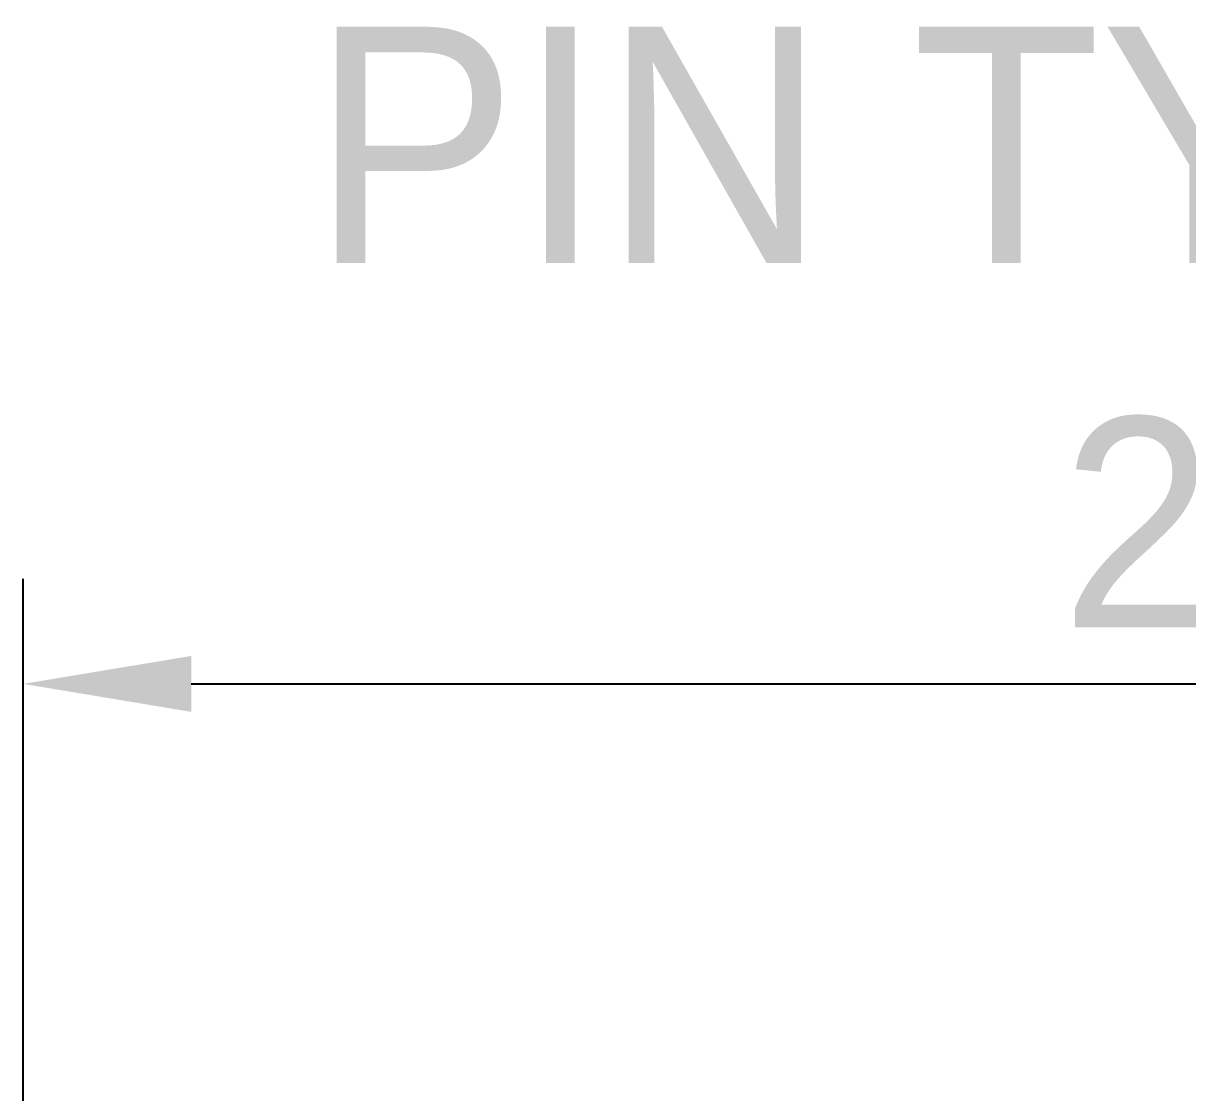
# Model space of a CAD drawing. Header units: inches. Extents: x 0 to 77285, y -118 to 40065.
# Drawn here: x 23904 to 25014, y 2925 to 3944 of the extents above; entities that cross this region are included whole.
import ezdxf

# ---------------------------------------------------------------- set-up
doc = ezdxf.new("R2010")
doc.units = ezdxf.units.IN
doc.header["$LTSCALE"] = 5
doc.header["$MEASUREMENT"] = 0
doc.layers.add('VV', color=1, linetype='Continuous')
doc.styles.add('SCI', font='')
doc.styles.get('SCI').set_extended_font_data('Gulim')
doc.dimstyles.new('SCH', dxfattribs={"dimtxt": 2.5, "dimasz": 2, "dimexe": 1.25, "dimexo": 0.625, "dimtad": 1, "dimdec": 8, "dimtxsty": 'SCI', "dimcen": 2.5, "dimclrd": 4, "dimclre": 4, "dimclrt": 7, "dimadec": 8, "dimazin": 2, "dimtfac": 1, "dimtdec": 8, "dimtmove": 0, "dimatfit": 3, "dimfxl": 1, "dimarcsym": 0})

# ---------------------------------------------------------------- blocks, each defined once
blk = doc.blocks.new('*D582')
at = {"color": 4, "lineweight": -2, "transparency": 16777216}
for p, q in [((23904.5, 2754.3), (23904.5, 3414.3)), ((26464.5, 2754.3), (26464.5, 3414.3)), ((24064.5, 3314.3), (26304.5, 3314.3))]:
    blk.add_line(p, q, dxfattribs=at)
at = {"color": 4, "transparency": 16777216}
for points in [[(24064.5, 3340.9), (24064.5, 3287.6), (23904.5, 3314.3)], [(26304.5, 3340.9), (26304.5, 3287.6), (26464.5, 3314.3)]]:
    blk.add_solid(points, dxfattribs=at)
at = {"layer": 'Defpoints', "color": 0, "transparency": 16777216}
for p in [(26464.5, 3314.3), (23904.5, 2704.3), (26464.5, 2704.3)]:
    blk.add_point(p, dxfattribs=at)
at = {"color": 7, "transparency": 16777216, "insert": (25184.5, 3466.8), "char_height": 200, "attachment_point": 5, "style": 'SCI'}
blk.add_mtext('2560', dxfattribs=at)

msp = doc.modelspace()

# ---------------------------------------------------------------- texts
at = {"layer": 'VV', "style": 'SCI'}
msp.add_text('PIN TYPE GATE', height=225, dxfattribs=at).set_placement((24178.96499933, 3715.57962645))

# ---------------------------------------------------------------- dimensions: what is measured, and where the dimension line sits
dim = msp.add_linear_dim(base=(26464.4938006124, 3314.2601312156), p1=(23904.4938006124, 2704.3353878621), p2=(26464.4938006124, 2704.3353878621), dimstyle='SCH', override={"dimscale": 80})
dim.commit()
dim.dimension.update_dxf_attribs({"geometry": '*D582', "text_midpoint": (25184.4938006124, 3466.7900912688)})

doc.saveas('drawing.dxf')
